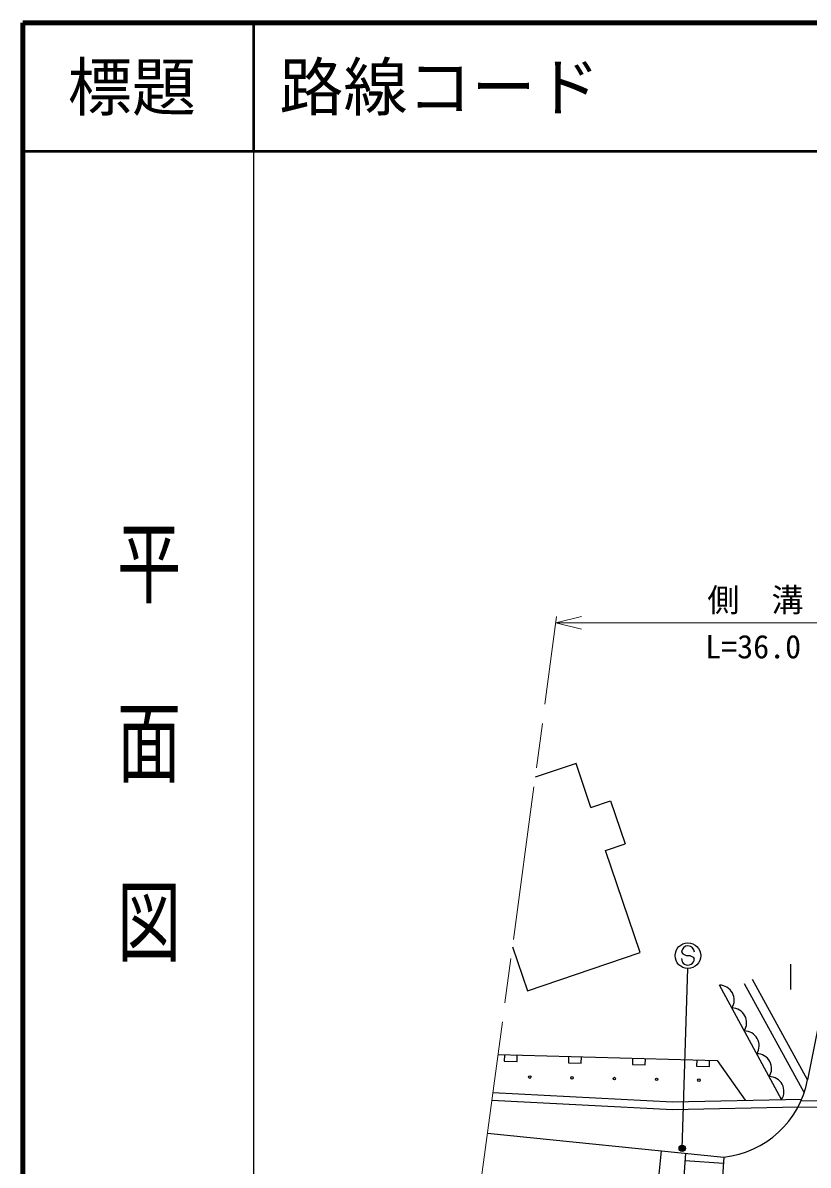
# Model space of a CAD drawing. Units: millimetres, scale not verified. Extents: x 40000 to 680000, y 20000 to 380000.
# Drawn here: x 40000 to 101251, y 290902 to 380000 of the extents above; entities that cross this region are included whole.
import ezdxf
from ezdxf.enums import TextEntityAlignment as Align

# ---------------------------------------------------------------- set-up
doc = ezdxf.new("R2010")
doc.units = ezdxf.units.MM
doc.header["$LTSCALE"] = 1000
doc.header["$PDMODE"] = 32
doc.header["$PDSIZE"] = 500
doc.linetypes.add('CHAIN', pattern=[18.5, 12, -1.5, 3.5, -1.5])
for name, color, linetype, lineweight in [('S-BGD', 7, 'Continuous', 25), ('S-BMK', 2, 'CHAIN', 13), ('S-STR-HTXT', 7, 'Continuous', 13), ('S-STR-STRC', 7, 'Continuous', 25), ('S-TTL', 2, 'Continuous', 140), ('S-TTL-BAND', 7, 'Continuous', 25), ('S-TTL-LINE', 7, 'Continuous', 50)]:
    doc.layers.add(name, color=color, linetype=linetype, lineweight=lineweight)
doc.layers.add('S-TTL-TXT', color=7, linetype='Continuous')
doc.styles.add('@ＭＳ ゴシック', font='')
doc.styles.add('ＭＳ ゴシック', font='')
doc.styles.get('@ＭＳ ゴシック').set_extended_font_data('@MS Gothic')
doc.styles.get('ＭＳ ゴシック').set_extended_font_data('MS Gothic')

msp = doc.modelspace()

# ---------------------------------------------------------------- linework, layer by layer
at = {"layer": 'S-BGD'}
for p, q in [((108109, 332389), (101201, 297566)), ((83147, 322235), (79956, 321152)), ((84312, 318803), (83147, 322235)), ((84312, 318803), (85847, 319324)), ((85847, 319324), (86987, 315966)), ((85452, 315445), (86987, 315966)), ((88153, 307490), (85452, 315445)), ((78188, 307934), (79353, 304502)), ((79353, 304502), (88153, 307490)), ((99875, 306591), (99875, 304591)), ((99185, 296028), (94331, 304943)), ((100946, 296577), (96290, 305051)), ((101201, 297566), (96904, 305388)), ((77563, 299517), (77550, 299017)), ((78549, 298990), (78563, 299490)), ((82561, 299384), (82548, 298884)), ((77550, 299017), (78549, 298990)), ((82548, 298884), (83548, 298858)), ((83548, 298858), (83561, 299358)), ((87559, 299252), (87546, 298752)), ((87546, 298752), (88546, 298725)), ((88546, 298725), (88559, 299225)), ((92558, 299119), (92544, 298619)), ((92544, 298619), (93544, 298593)), ((93544, 298593), (93557, 299093)), ((76587, 295975), (90665, 295253)), ((76667, 296571), (90674, 295853)), ((90674, 295853), (100735, 296059)), ((100706, 295951), (108227, 295866)), ((90665, 295253), (100467, 295454)), ((100467, 295454), (108236, 295366)), ((76243, 293400), (94676, 291530)), ((89407, 288044), (89811, 292024)), ((91690, 291833), (91170, 284347)), ((94676, 291530), (94116, 283460)), ((91651, 291278), (94644, 291070))]:
    msp.add_line(p, q, dxfattribs=at)
msp.add_lwpolyline([(77063, 299530), (94156, 299077), (96344, 295969)], dxfattribs=at)
for centre in [(79536, 297774), (82835, 297714), (86135, 297654), (89434, 297594), (92733, 297534)]:
    msp.add_circle(centre, 100, dxfattribs=at)
for centre, radius, start, end in [((94325, 303784), 1159, 327.39232, 89.73884), ((95296, 302001), 1159, 327.39232, 89.73884), ((96267, 300218), 1159, 327.39232, 89.73884), ((97238, 298435), 1159, 327.39232, 89.73884), ((98209, 296652), 1159, 327.39232, 89.73884), ((93892, 298922), 7434, 276.05635, 349.49159)]:
    msp.add_arc(centre, radius, start, end, dxfattribs=at)
at = {"layer": 'S-BMK'}
msp.add_line((75811, 290176), (81636, 333701), dxfattribs=at)
at = {"layer": 'S-STR-HTXT'}
for q in [(83569, 333701), (112441, 333201), (83569, 332701)]:
    msp.add_line((81569, 333201), q, dxfattribs=at)
at = {"layer": 'S-STR-STRC'}
for p, q in [((91375, 307513), (91481, 307377)), ((91481, 307377), (91726, 307265)), ((91726, 307265), (92027, 307262)), ((92027, 307262), (92272, 307123)), ((92272, 307123), (92371, 307005)), ((91429, 292213), (91872, 306242))]:
    msp.add_line(p, q, dxfattribs=at)
for centre, radius in [((91872, 307242), 1000), ((91429, 292213), 150), ((91429, 292213), 120), ((91429, 292213), 90), ((91429, 292213), 60), ((91429, 292213), 30)]:
    msp.add_circle(centre, radius, dxfattribs=at)
for centre, start, end in [((91875, 307509), 359.55488, 179.55488), ((91871, 307009), 179.55488, 359.55488)]:
    msp.add_arc(centre, 500, start, end, dxfattribs=at)
msp.add_point((91429, 292213), dxfattribs=at)
msp.add_point((91429, 292213), dxfattribs=at)
at = {"layer": 'S-TTL'}
for p, q in [((40000, 380000), (40000, 20000)), ((680000, 380000), (40000, 380000))]:
    msp.add_line(p, q, dxfattribs=at)
at = {"layer": 'S-TTL-BAND'}
msp.add_line((58000, 370000), (58000, 20000), dxfattribs=at)
at = {"layer": 'S-TTL-LINE'}
for p, q in [((58000, 380000), (58000, 370000)), ((40000, 370000), (680000, 370000))]:
    msp.add_line(p, q, dxfattribs=at)

# ---------------------------------------------------------------- texts
at = {"layer": 'S-STR-HTXT', "style": 'ＭＳ ゴシック'}
msp.add_text('側\u3000溝', height=1833, dxfattribs=at).set_placement((97138, 333516), align=Align.BOTTOM_CENTER)
msp.add_text('L=36.0', height=1833, dxfattribs=at).set_placement((96964, 331346), align=Align.MIDDLE_CENTER)
at = {"layer": 'S-TTL-BAND', "style": '@ＭＳ ゴシック', "width": 1.4}
msp.add_text('平  面  図', height=3666, rotation=270, dxfattribs=at).set_placement((49777, 306475), align=Align.MIDDLE_RIGHT)
at = {"layer": 'S-TTL-TXT', "style": 'ＭＳ ゴシック'}
msp.add_text('標題', height=3666, dxfattribs=at).set_placement((48500, 375000), align=Align.MIDDLE_CENTER)
msp.add_text('路線コード', height=3666, dxfattribs=at).set_placement((60000, 375000), align=Align.MIDDLE_LEFT)

doc.saveas('drawing.dxf')
